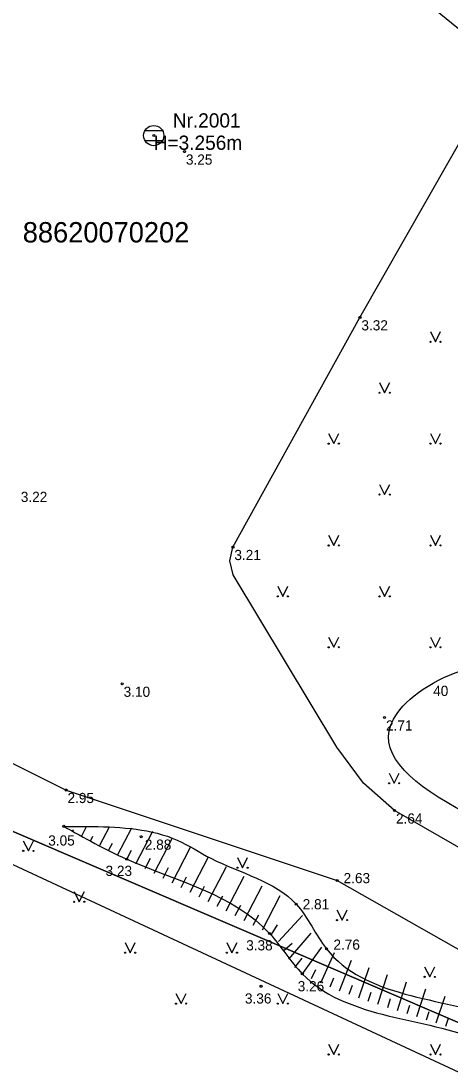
# Model space of a CAD drawing. Extents: x 416362 to 416572, y 401766 to 401914.
# Drawn here: x 416417.1 to 416438.2, y 401791.9 to 401843.3 of the extents above; entities that cross this region are included whole.
import ezdxf

# ---------------------------------------------------------------- set-up
doc = ezdxf.new("R2010")
doc.units = 0
for name, color, linetype in [('CELI_CMAL_####_####_#', 7, 'Continuous'), ('GEOD_ELEM_####_####_#', 7, 'Continuous'), ('GEOD_ELEM_####_TKST_#', 7, 'Continuous'), ('RAMI_UZMR_####_####_#', 7, 'Continuous'), ('RELJ_AATZ_####_TKST_#', 7, 'Continuous'), ('RELJ_ELEM_####_####_#', 7, 'Continuous'), ('RELJ_NOGA_####_####_#', 7, 'Continuous'), ('RELJ_NOGL_####_####_#', 7, 'Continuous'), ('ROBZ_UZMR_####_####_#', 7, 'Continuous'), ('ROBZ_UZMR_####_TKST_#', 7, 'Continuous'), ('TERT_DIAM_####_TKST_#', 7, 'Continuous'), ('TERT_ELEM_####_####_#', 7, 'Continuous'), ('TERT_KONT_####_####_#', 7, 'Continuous')]:
    doc.layers.add(name, color=color, linetype=linetype)

msp = doc.modelspace()

# ---------------------------------------------------------------- linework, layer by layer
at = {"layer": 'CELI_CMAL_####_####_#'}
for points in [[(416446.225, 401798.308), (416435.489, 401804.479), (416433.962, 401805.832), (416432.647, 401807.588), (416427.565, 401816.057), (416427.403, 401816.739), (416427.549, 401817.421), (416433.79, 401828.7), (416440.425, 401840.358), (416440.621, 401840.864), (416440.618, 401841.117), (416440.478, 401841.37), (416432.406, 401847.948), (416424.249, 401858.231), (416417.741, 401868.774), (416417.609, 401869.713), (416417.754, 401870.652), (416420.686, 401879.114)], [(416386.045, 401818.651), (416387.123, 401819.116), (416388.183, 401819.302), (416389.435, 401819.298), (416390.52, 401819.128), (416402.76, 401813.614), (416413.93, 401808.183), (416419.352, 401805.488), (416432.667, 401801.044), (416444.933, 401794.09)]]:
    msp.add_lwpolyline(points, dxfattribs=at)
at = {"layer": 'GEOD_ELEM_####_####_#'}
for p, q in [((416423.229, 401837.877), (416424.087, 401837.877)), ((416423.229, 401837.382), (416424.087, 401837.382))]:
    msp.add_line(p, q, dxfattribs=at)
for radius in [0.495, 0.05]:
    msp.add_circle((416423.658, 401837.629), radius, dxfattribs=at)
at = {"layer": 'RAMI_UZMR_####_####_#'}
msp.add_lwpolyline([(416422.554, 401895.426), (416432.118, 401889.519), (416435.063, 401888.154), (416458.079, 401865.903), (416444.355, 401799.76), (416441.267, 401790.406), (416390.565, 401813.994), (416378.613, 401817.679), (416422.554, 401895.426)], dxfattribs=at)
at = {"layer": 'RELJ_ELEM_####_####_#'}
for centre in [(416425.17, 401836.841), (416433.79, 401828.7), (416427.549, 401817.421), (416422.11, 401810.705), (416434.998, 401809.047), (416419.352, 401805.488), (416435.489, 401804.479), (416419.237, 401803.706), (416423.043, 401803.196), (416422.33, 401802.098), (416432.667, 401801.044), (416430.658, 401799.88), (416429.348, 401798.441), (416432.144, 401797.685), (416430.957, 401796.464), (416428.929, 401795.849)]:
    msp.add_circle(centre, 0.05, dxfattribs=at)
at = {"layer": 'RELJ_NOGA_####_####_#'}
for p, q in [((416419.237, 401803.706), (416419.237, 401803.707)), ((416419.681, 401803.475), (416419.716, 401803.543)), ((416420.124, 401803.245), (416420.36, 401803.699)), ((416421.012, 401802.783), (416421.481, 401803.687)), ((416421.899, 401802.322), (416422.578, 401803.628)), ((416420.568, 401803.014), (416420.674, 401803.218)), ((416422.786, 401801.861), (416423.619, 401803.463)), ((416423.673, 401801.399), (416424.579, 401803.14)), ((416421.455, 401802.553), (416421.629, 401802.887)), ((416422.342, 401802.092), (416422.572, 401802.533)), ((416424.56, 401800.938), (416425.465, 401802.676)), ((416423.23, 401801.63), (416423.494, 401802.138)), ((416425.447, 401800.476), (416426.347, 401802.201)), ((416424.117, 401801.168), (416424.389, 401801.691)), ((416426.334, 401800.013), (416427.227, 401801.728)), ((416425.004, 401800.707), (416425.274, 401801.226)), ((416427.221, 401799.551), (416428.108, 401801.254)), ((416425.89, 401800.244), (416426.159, 401800.76)), ((416428.107, 401799.089), (416428.989, 401800.779)), ((416426.777, 401799.782), (416427.044, 401800.295)), ((416428.994, 401798.626), (416429.87, 401800.305)), ((416427.664, 401799.32), (416427.929, 401799.829)), ((416428.55, 401798.857), (416428.814, 401799.363)), ((416429.794, 401798.046), (416430.963, 401799.326)), ((416429.435, 401798.39), (416429.742, 401798.87)), ((416430.302, 401797.186), (416431.395, 401798.454)), ((416430.061, 401797.624), (416430.463, 401797.961)), ((416430.967, 401796.459), (416431.922, 401797.779)), ((416431.866, 401796.021), (416432.533, 401797.504)), ((416430.583, 401796.773), (416430.956, 401797.238)), ((416432.788, 401795.634), (416433.377, 401797.131)), ((416431.413, 401796.232), (416431.627, 401796.671)), ((416433.726, 401795.287), (416434.248, 401796.772)), ((416434.674, 401794.968), (416435.144, 401796.422)), ((416432.325, 401795.821), (416432.512, 401796.27)), ((416433.256, 401795.456), (416433.42, 401795.905)), ((416435.627, 401794.664), (416436.072, 401796.074)), ((416434.199, 401795.125), (416434.347, 401795.567)), ((416436.58, 401794.362), (416437.017, 401795.727)), ((416437.53, 401794.05), (416437.98, 401795.373)), ((416435.15, 401794.815), (416435.287, 401795.245)), ((416436.103, 401794.514), (416436.235, 401794.93)), ((416437.056, 401794.209), (416437.188, 401794.611)), ((416438.002, 401793.887), (416438.141, 401794.278))]:
    msp.add_line(p, q, dxfattribs=at)
msp.add_spline([(416419.237, 401803.706), (416422.33, 401802.098), (416429.348, 401798.441), (416430.957, 401796.464), (416439.573, 401793.272), (416440.582, 401792.735), (416440.776, 401789.831), (416439.594, 401786.746), (416439.17, 401786.122)], degree=3, dxfattribs=at)
at = {"layer": 'RELJ_NOGL_####_####_#'}
msp.add_spline([(416419.237, 401803.706), (416420.666, 401803.697), (416424.809, 401803.026), (416426.469, 401802.135), (416430.658, 401799.88), (416432.144, 401797.685), (416440.728, 401794.295), (416441.886, 401793.755), (416442.932, 401788.821), (416440.398, 401786.628), (416439.17, 401786.122)], degree=3, dxfattribs=at)
at = {"layer": 'ROBZ_UZMR_####_####_#'}
for p, q in [((416391.301, 401814.353), (416440.669, 401793.196)), ((416440.669, 401793.196), (416391.301, 401814.353))]:
    msp.add_line(p, q, dxfattribs=at)
at = {"layer": 'TERT_ELEM_####_####_#'}
for p, q in [((416437.25, 401828), (416437.5, 401827.5)), ((416437.5, 401827.5), (416437.75, 401828)), ((416434.75, 401825.5), (416435, 401825)), ((416435, 401825), (416435.25, 401825.5)), ((416432.25, 401823), (416432.5, 401822.5)), ((416432.5, 401822.5), (416432.75, 401823)), ((416437.25, 401823), (416437.5, 401822.5)), ((416437.5, 401822.5), (416437.75, 401823)), ((416434.75, 401820.5), (416435, 401820)), ((416435, 401820), (416435.25, 401820.5)), ((416432.25, 401818), (416432.5, 401817.5)), ((416432.5, 401817.5), (416432.75, 401818)), ((416437.25, 401818), (416437.5, 401817.5)), ((416437.5, 401817.5), (416437.75, 401818)), ((416429.75, 401815.5), (416430, 401815)), ((416430, 401815), (416430.25, 401815.5)), ((416434.75, 401815.5), (416435, 401815)), ((416435, 401815), (416435.25, 401815.5)), ((416432.25, 401813), (416432.5, 401812.5)), ((416432.5, 401812.5), (416432.75, 401813)), ((416437.25, 401813), (416437.5, 401812.5)), ((416437.5, 401812.5), (416437.75, 401813)), ((416435.22, 401806.321), (416435.47, 401805.821)), ((416435.47, 401805.821), (416435.72, 401806.321)), ((416417.25, 401803), (416417.5, 401802.5)), ((416417.5, 401802.5), (416417.75, 401803)), ((416427.772, 401802.174), (416428.022, 401801.674)), ((416428.022, 401801.674), (416428.272, 401802.174)), ((416419.75, 401800.5), (416420, 401800)), ((416420, 401800), (416420.25, 401800.5)), ((416432.659, 401799.602), (416432.909, 401799.102)), ((416432.909, 401799.102), (416433.159, 401799.602)), ((416422.25, 401798), (416422.5, 401797.5)), ((416422.5, 401797.5), (416422.75, 401798)), ((416427.25, 401798), (416427.5, 401797.5)), ((416427.5, 401797.5), (416427.75, 401798)), ((416436.966, 401796.813), (416437.216, 401796.313)), ((416437.216, 401796.313), (416437.466, 401796.813)), ((416424.75, 401795.5), (416425, 401795)), ((416425, 401795), (416425.25, 401795.5)), ((416429.75, 401795.5), (416430, 401795)), ((416430, 401795), (416430.25, 401795.5)), ((416432.25, 401793), (416432.5, 401792.5)), ((416432.5, 401792.5), (416432.75, 401793)), ((416437.25, 401793), (416437.5, 401792.5)), ((416437.5, 401792.5), (416437.75, 401793))]:
    msp.add_line(p, q, dxfattribs=at)
for centre, radius in [((416437.25, 401827.5), 0.028), ((416437.75, 401827.5), 0.0263), ((416434.75, 401825), 0.028), ((416435.25, 401825), 0.0263), ((416432.25, 401822.5), 0.028), ((416432.75, 401822.5), 0.0263), ((416437.25, 401822.5), 0.028), ((416437.75, 401822.5), 0.0263), ((416434.75, 401820), 0.028), ((416435.25, 401820), 0.0263), ((416432.25, 401817.5), 0.028), ((416432.75, 401817.5), 0.0263), ((416437.25, 401817.5), 0.028), ((416437.75, 401817.5), 0.0263), ((416429.75, 401815), 0.028), ((416430.25, 401815), 0.0263), ((416434.75, 401815), 0.028), ((416435.25, 401815), 0.0263), ((416432.25, 401812.5), 0.028), ((416432.75, 401812.5), 0.0263), ((416437.25, 401812.5), 0.028), ((416437.75, 401812.5), 0.0263), ((416435.219, 401805.82), 0.028), ((416435.719, 401805.82), 0.0263), ((416417.25, 401802.5), 0.028), ((416417.75, 401802.5), 0.0263), ((416427.772, 401801.673), 0.028), ((416428.272, 401801.673), 0.0263), ((416419.75, 401800), 0.028), ((416420.25, 401800), 0.0263), ((416432.658, 401799.101), 0.028), ((416433.158, 401799.101), 0.0263), ((416422.25, 401797.5), 0.028), ((416422.75, 401797.5), 0.0263), ((416427.25, 401797.5), 0.028), ((416427.75, 401797.5), 0.0263), ((416436.966, 401796.312), 0.028), ((416437.466, 401796.312), 0.0263), ((416424.75, 401795), 0.028), ((416425.25, 401795), 0.0263), ((416429.75, 401795), 0.028), ((416430.25, 401795), 0.0263), ((416432.25, 401792.5), 0.028), ((416432.75, 401792.5), 0.0263), ((416437.25, 401792.5), 0.028), ((416437.75, 401792.5), 0.0263)]:
    msp.add_circle(centre, radius, dxfattribs=at)
at = {"layer": 'TERT_KONT_####_####_#'}
msp.add_spline([(416447.454, 401800.799), (416435.609, 401809.254), (416439.338, 401811.509), (416446.59, 401811.997), (416450.078, 401819.232), (416451.391, 401825.246), (416449.054, 401829.923), (416442.832, 401838.156), (416444.202, 401844.106), (416443.058, 401850.068), (416431.741, 401858.336), (416426.506, 401866.705), (416426.073, 401872.077), (416437.226, 401886.089)], degree=3, dxfattribs=at)

# ---------------------------------------------------------------- texts
at = {"layer": 'GEOD_ELEM_####_TKST_#'}
for s, p in [('Nr.2001', (416424.594, 401838.024)), ('H=3.256m', (416423.658, 401836.929))]:
    msp.add_text(s, height=0.7, dxfattribs=at).set_placement(p)
at = {"layer": 'RELJ_AATZ_####_TKST_#'}
for s, p in [('3.25', (416425.239, 401836.202)), ('3.32', (416433.859, 401828.061)), ('3.22', (416417.129, 401819.635)), ('3.21', (416427.618, 401816.782)), ('3.10', (416422.179, 401810.066)), ('2.71', (416435.067, 401808.408)), ('2.95', (416419.421, 401804.849)), ('2.64', (416435.558, 401803.84)), ('3.05', (416418.476, 401802.762)), ('2.88', (416423.221, 401802.557)), ('3.23', (416421.292, 401801.269)), ('2.63', (416432.985, 401800.914)), ('2.81', (416430.976, 401799.631)), ('3.38', (416428.2, 401797.613)), ('2.76', (416432.485, 401797.646)), ('3.26', (416430.731, 401795.604)), ('3.36', (416428.138, 401795.003))]:
    msp.add_text(s, height=0.5, dxfattribs=at).set_placement(p)
at = {"layer": 'ROBZ_UZMR_####_TKST_#'}
msp.add_text('88620070202', height=1, dxfattribs=at).set_placement((416417.225, 401832.38))
at = {"layer": 'TERT_DIAM_####_TKST_#'}
msp.add_text('40', height=0.5, dxfattribs=at).set_placement((416437.385, 401810.108))

doc.saveas('drawing.dxf')
